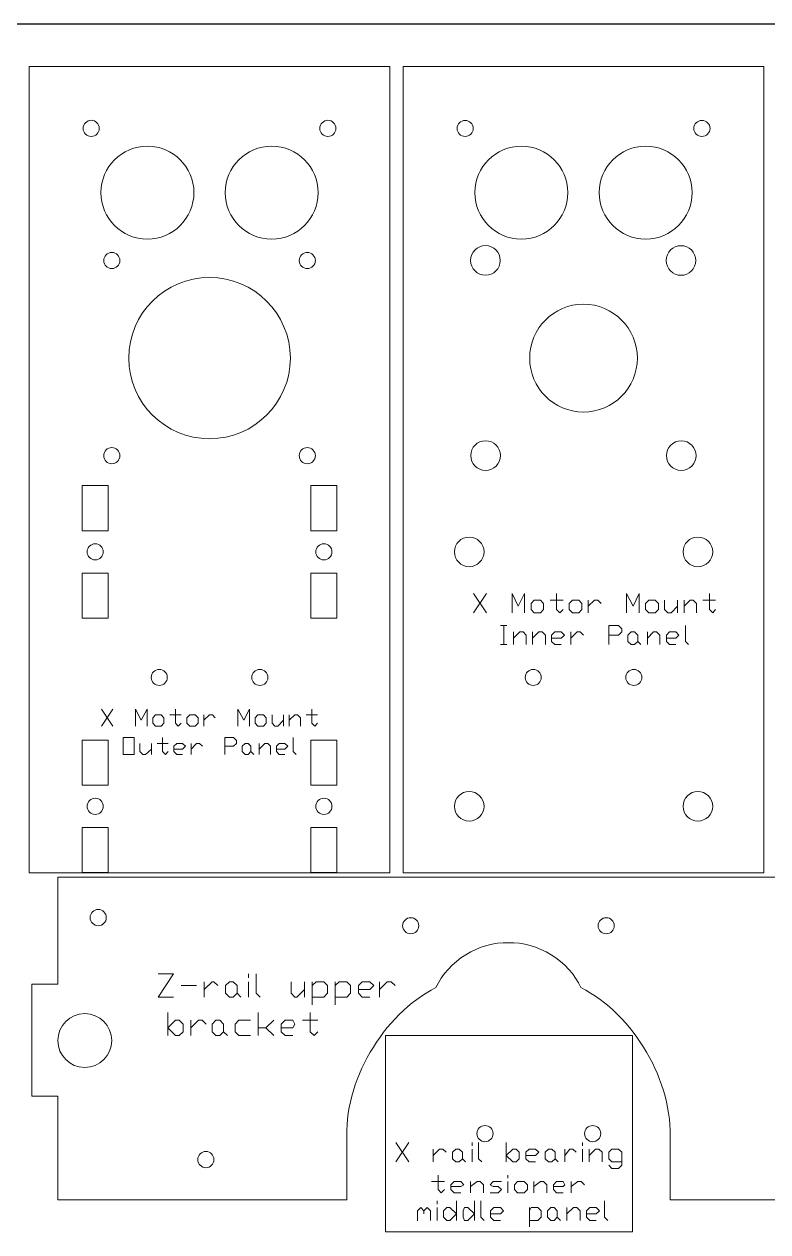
# Model space of a CAD drawing. Header units: inches. Extents: x -5.1 to 31.7, y -4.1 to 16.1.
# Drawn here: x 8.25 to 15.15, y 4.92 to 16.13 of the extents above; entities that cross this region are included whole.
import ezdxf

# ---------------------------------------------------------------- set-up
doc = ezdxf.new("R2010")
doc.units = ezdxf.units.IN
doc.header["$MEASUREMENT"] = 0
doc.layers.get('0').update_dxf_attribs({"linetype": 'CONTINUOUS', "true_color": 0xffffff})
doc.layers.add('CUT_SHEET_1', color=179, linetype='CONTINUOUS', true_color=0x131326)

# ---------------------------------------------------------------- blocks, each defined once
blk = doc.blocks.new('BORDER')
blk.add_line((24, 0), (0, 0))

msp = doc.modelspace()

# ---------------------------------------------------------------- linework, layer by layer
at = {"layer": 'CUT_SHEET_1', "color": 3, "lineweight": 15, "true_color": 0x00ff00}
for p, q in [((8.293, 8.255), (8.293, 15.734)), ((8.293, 15.734), (11.639, 15.734)), ((11.639, 15.734), (11.639, 8.255)), ((11.763, 8.255), (11.763, 15.734)), ((11.763, 15.734), (15.109, 15.734)), ((15.109, 15.734), (15.109, 8.255)), ((11.639, 8.255), (8.293, 8.255)), ((16.922, 8.214), (8.558, 8.214)), ((8.558, 8.214), (8.558, 7.221)), ((15.109, 8.255), (11.763, 8.255)), ((8.558, 7.221), (8.317, 7.221)), ((8.317, 7.221), (8.317, 6.181)), ((11.6, 4.924), (11.6, 6.746)), ((11.6, 6.746), (13.89, 6.746)), ((13.89, 6.746), (13.89, 4.924)), ((8.317, 6.181), (8.558, 6.181)), ((8.558, 6.181), (8.558, 5.22)), ((11.241, 5.22), (11.241, 5.762)), ((14.239, 5.762), (14.239, 5.22)), ((8.558, 5.22), (11.241, 5.22)), ((14.239, 5.22), (16.921, 5.22)), ((13.89, 4.924), (11.6, 4.924))]:
    msp.add_line(p, q, dxfattribs=at)
at = {"layer": 'CUT_SHEET_1', "color": 1, "lineweight": 15, "true_color": 0xff0000}
for p, q in [((12.263, 15.16), (12.263, 15.16)), ((12.338, 15.234), (12.338, 15.234)), ((14.46, 15.16), (14.46, 15.16)), ((14.535, 15.234), (14.535, 15.234)), ((9.39, 14.995), (9.39, 14.995)), ((10.543, 14.995), (10.543, 14.995)), ((12.86, 14.995), (12.86, 14.995)), ((14.013, 14.995), (14.013, 14.995)), ((9.821, 14.564), (9.821, 14.564)), ((10.974, 14.564), (10.974, 14.564)), ((13.291, 14.564), (13.291, 14.564)), ((14.444, 14.564), (14.444, 14.564)), ((9.134, 13.934), (9.134, 13.934)), ((12.664, 13.935), (12.664, 13.935)), ((14.478, 13.935), (14.478, 13.935)), ((9.134, 12.124), (9.134, 12.124)), ((12.665, 12.125), (12.665, 12.125)), ((14.481, 12.124), (14.481, 12.124)), ((8.785, 11.847), (9.025, 11.847)), ((8.785, 11.428), (8.785, 11.847)), ((9.025, 11.847), (9.025, 11.428)), ((10.907, 11.847), (11.147, 11.847)), ((10.907, 11.428), (10.907, 11.847)), ((11.147, 11.847), (11.147, 11.428)), ((9.025, 11.428), (8.785, 11.428)), ((11.147, 11.428), (10.907, 11.428)), ((8.905, 11.306), (8.905, 11.306)), ((12.513, 11.232), (12.513, 11.232)), ((14.635, 11.232), (14.635, 11.232)), ((8.785, 11.035), (9.025, 11.035)), ((8.785, 10.617), (8.785, 11.035)), ((9.025, 11.035), (9.025, 10.617)), ((10.907, 11.035), (11.147, 11.035)), ((10.907, 10.617), (10.907, 11.035)), ((11.147, 11.035), (11.147, 10.617)), ((9.025, 10.617), (8.785, 10.617)), ((11.147, 10.617), (10.907, 10.617)), ((10.433, 10.141), (10.433, 10.141)), ((8.785, 9.486), (9.025, 9.486)), ((8.785, 9.068), (8.785, 9.486)), ((9.025, 9.486), (9.025, 9.068)), ((10.907, 9.486), (11.147, 9.486)), ((10.907, 9.068), (10.907, 9.486)), ((11.147, 9.486), (11.147, 9.068)), ((9.025, 9.068), (8.785, 9.068)), ((11.147, 9.068), (10.907, 9.068)), ((8.905, 8.946), (8.905, 8.946)), ((12.513, 8.871), (12.513, 8.871)), ((14.635, 8.871), (14.635, 8.871)), ((8.785, 8.675), (9.025, 8.675)), ((8.785, 8.256), (8.785, 8.675)), ((9.025, 8.675), (9.025, 8.256)), ((10.907, 8.675), (11.147, 8.675)), ((10.907, 8.256), (10.907, 8.675)), ((11.147, 8.675), (11.147, 8.256)), ((9.025, 8.256), (8.785, 8.256)), ((11.147, 8.256), (10.907, 8.256)), ((8.933, 7.764), (8.933, 7.764)), ((9.008, 7.839), (9.008, 7.839)), ((11.833, 7.838), (11.833, 7.838)), ((13.572, 7.763), (13.572, 7.763)), ((13.647, 7.838), (13.647, 7.838))]:
    msp.add_line(p, q, dxfattribs=at)
at = {"layer": 'CUT_SHEET_1', "color": 7, "lineweight": 15, "true_color": 0xffffff}
for p, q in [((12.416, 10.844), (12.536, 10.667)), ((12.416, 10.667), (12.536, 10.844)), ((12.773, 10.667), (12.773, 10.844)), ((12.773, 10.844), (12.829, 10.727)), ((12.829, 10.727), (12.889, 10.844)), ((12.889, 10.844), (12.889, 10.667)), ((12.949, 10.754), (12.979, 10.784)), ((12.979, 10.784), (13.036, 10.784)), ((13.036, 10.784), (13.066, 10.754)), ((13.126, 10.784), (13.246, 10.784)), ((13.186, 10.844), (13.186, 10.697)), ((13.303, 10.754), (13.333, 10.784)), ((13.333, 10.784), (13.392, 10.784)), ((13.392, 10.784), (13.422, 10.754)), ((13.479, 10.727), (13.539, 10.784)), ((13.479, 10.667), (13.479, 10.784)), ((13.539, 10.784), (13.569, 10.784)), ((13.569, 10.784), (13.599, 10.754)), ((13.836, 10.667), (13.836, 10.844)), ((13.836, 10.844), (13.896, 10.727)), ((13.896, 10.727), (13.952, 10.844)), ((13.952, 10.844), (13.952, 10.667)), ((14.012, 10.754), (14.042, 10.784)), ((14.042, 10.784), (14.102, 10.784)), ((14.102, 10.784), (14.132, 10.754)), ((14.189, 10.784), (14.189, 10.697)), ((14.309, 10.784), (14.309, 10.667)), ((14.369, 10.727), (14.425, 10.784)), ((14.369, 10.667), (14.369, 10.784)), ((14.425, 10.784), (14.455, 10.784)), ((14.455, 10.784), (14.485, 10.754)), ((14.545, 10.784), (14.662, 10.784)), ((14.605, 10.844), (14.605, 10.697)), ((12.949, 10.697), (12.949, 10.754)), ((12.979, 10.667), (12.949, 10.697)), ((13.036, 10.667), (12.979, 10.667)), ((13.066, 10.697), (13.036, 10.667)), ((13.066, 10.754), (13.066, 10.697)), ((13.186, 10.697), (13.216, 10.667)), ((13.216, 10.667), (13.246, 10.697)), ((13.303, 10.697), (13.303, 10.754)), ((13.333, 10.667), (13.303, 10.697)), ((13.392, 10.667), (13.333, 10.667)), ((13.422, 10.697), (13.392, 10.667)), ((13.422, 10.754), (13.422, 10.697)), ((14.012, 10.697), (14.012, 10.754)), ((14.042, 10.667), (14.012, 10.697)), ((14.102, 10.667), (14.042, 10.667)), ((14.132, 10.697), (14.102, 10.667)), ((14.132, 10.754), (14.132, 10.697)), ((14.189, 10.697), (14.219, 10.667)), ((14.219, 10.667), (14.249, 10.667)), ((14.249, 10.667), (14.309, 10.727)), ((14.485, 10.754), (14.485, 10.667)), ((14.605, 10.697), (14.635, 10.667)), ((14.635, 10.667), (14.662, 10.697)), ((12.666, 10.547), (12.726, 10.547)), ((12.696, 10.547), (12.696, 10.371)), ((13.672, 10.371), (13.672, 10.547)), ((13.672, 10.547), (13.762, 10.547)), ((13.762, 10.547), (13.792, 10.517)), ((14.382, 10.547), (14.382, 10.401)), ((12.786, 10.43), (12.846, 10.49)), ((12.786, 10.371), (12.786, 10.49)), ((12.846, 10.49), (12.876, 10.49)), ((12.876, 10.49), (12.903, 10.46)), ((12.903, 10.46), (12.903, 10.371)), ((12.963, 10.43), (13.023, 10.49)), ((12.963, 10.371), (12.963, 10.49)), ((13.023, 10.49), (13.053, 10.49)), ((13.053, 10.49), (13.083, 10.46)), ((13.083, 10.46), (13.083, 10.371)), ((13.169, 10.49), (13.139, 10.46)), ((13.139, 10.46), (13.139, 10.401)), ((13.139, 10.43), (13.229, 10.43)), ((13.229, 10.49), (13.169, 10.49)), ((13.259, 10.46), (13.229, 10.49)), ((13.229, 10.43), (13.259, 10.46)), ((13.319, 10.43), (13.376, 10.49)), ((13.319, 10.371), (13.319, 10.49)), ((13.376, 10.49), (13.406, 10.49)), ((13.406, 10.49), (13.436, 10.46)), ((13.762, 10.46), (13.672, 10.46)), ((13.792, 10.49), (13.762, 10.46)), ((13.792, 10.517), (13.792, 10.49)), ((13.849, 10.46), (13.879, 10.49)), ((13.849, 10.401), (13.849, 10.46)), ((13.879, 10.49), (13.909, 10.49)), ((13.909, 10.49), (13.939, 10.46)), ((13.939, 10.46), (13.939, 10.401)), ((14.029, 10.43), (14.085, 10.49)), ((14.029, 10.371), (14.029, 10.49)), ((14.085, 10.49), (14.115, 10.49)), ((14.115, 10.49), (14.145, 10.46)), ((14.145, 10.46), (14.145, 10.371)), ((14.235, 10.49), (14.205, 10.46)), ((14.205, 10.46), (14.205, 10.401)), ((14.205, 10.43), (14.292, 10.43)), ((14.292, 10.49), (14.235, 10.49)), ((14.322, 10.46), (14.292, 10.49)), ((14.292, 10.43), (14.322, 10.46)), ((12.666, 10.371), (12.726, 10.371)), ((13.139, 10.401), (13.169, 10.371)), ((13.169, 10.371), (13.229, 10.371)), ((13.879, 10.371), (13.849, 10.401)), ((13.909, 10.371), (13.879, 10.371)), ((13.939, 10.401), (13.909, 10.371)), ((13.939, 10.401), (13.969, 10.371)), ((14.205, 10.401), (14.235, 10.371)), ((14.235, 10.371), (14.292, 10.371)), ((14.382, 10.401), (14.412, 10.371)), ((8.963, 9.772), (9.07, 9.615)), ((8.963, 9.615), (9.07, 9.772)), ((9.28, 9.615), (9.28, 9.772)), ((9.28, 9.772), (9.333, 9.669)), ((9.333, 9.669), (9.386, 9.772)), ((9.386, 9.772), (9.386, 9.615)), ((9.65, 9.772), (9.65, 9.642)), ((10.229, 9.615), (10.229, 9.772)), ((10.229, 9.772), (10.283, 9.669)), ((10.283, 9.669), (10.336, 9.772)), ((10.336, 9.772), (10.336, 9.615)), ((10.916, 9.772), (10.916, 9.642)), ((9.44, 9.692), (9.466, 9.719)), ((9.44, 9.642), (9.44, 9.692)), ((9.466, 9.615), (9.44, 9.642)), ((9.466, 9.719), (9.516, 9.719)), ((9.516, 9.719), (9.543, 9.692)), ((9.543, 9.642), (9.516, 9.615)), ((9.543, 9.692), (9.543, 9.642)), ((9.596, 9.719), (9.703, 9.719)), ((9.65, 9.642), (9.676, 9.615)), ((9.676, 9.615), (9.703, 9.642)), ((9.756, 9.692), (9.783, 9.719)), ((9.756, 9.642), (9.756, 9.692)), ((9.783, 9.615), (9.756, 9.642)), ((9.783, 9.719), (9.833, 9.719)), ((9.833, 9.719), (9.86, 9.692)), ((9.86, 9.642), (9.833, 9.615)), ((9.86, 9.692), (9.86, 9.642)), ((9.913, 9.669), (9.966, 9.719)), ((9.913, 9.615), (9.913, 9.719)), ((9.966, 9.719), (9.993, 9.719)), ((9.993, 9.719), (10.019, 9.692)), ((10.389, 9.692), (10.413, 9.719)), ((10.389, 9.642), (10.389, 9.692)), ((10.413, 9.615), (10.389, 9.642)), ((10.413, 9.719), (10.466, 9.719)), ((10.466, 9.719), (10.492, 9.692)), ((10.492, 9.642), (10.466, 9.615)), ((10.492, 9.692), (10.492, 9.642)), ((10.546, 9.719), (10.546, 9.642)), ((10.546, 9.642), (10.572, 9.615)), ((10.599, 9.615), (10.652, 9.669)), ((10.652, 9.719), (10.652, 9.615)), ((10.706, 9.669), (10.756, 9.719)), ((10.706, 9.615), (10.706, 9.719)), ((10.756, 9.719), (10.782, 9.719)), ((10.782, 9.719), (10.809, 9.692)), ((10.809, 9.692), (10.809, 9.615)), ((10.862, 9.719), (10.969, 9.719)), ((10.916, 9.642), (10.942, 9.615)), ((10.942, 9.615), (10.969, 9.642)), ((9.516, 9.615), (9.466, 9.615)), ((9.833, 9.615), (9.783, 9.615)), ((10.466, 9.615), (10.413, 9.615)), ((10.572, 9.615), (10.599, 9.615)), ((9.163, 9.509), (9.267, 9.509)), ((9.163, 9.352), (9.163, 9.509)), ((9.267, 9.509), (9.267, 9.352)), ((9.32, 9.455), (9.32, 9.379)), ((9.426, 9.455), (9.426, 9.352)), ((9.48, 9.455), (9.583, 9.455)), ((9.53, 9.509), (9.53, 9.379)), ((9.663, 9.455), (9.636, 9.429)), ((9.636, 9.429), (9.636, 9.379)), ((9.716, 9.455), (9.663, 9.455)), ((9.743, 9.429), (9.716, 9.455)), ((9.716, 9.402), (9.743, 9.429)), ((9.796, 9.402), (9.846, 9.455)), ((9.796, 9.352), (9.796, 9.455)), ((9.846, 9.455), (9.873, 9.455)), ((9.873, 9.455), (9.9, 9.429)), ((10.109, 9.352), (10.109, 9.509)), ((10.109, 9.509), (10.189, 9.509)), ((10.189, 9.429), (10.109, 9.429)), ((10.189, 9.509), (10.216, 9.482)), ((10.216, 9.455), (10.189, 9.429)), ((10.216, 9.482), (10.216, 9.455)), ((10.269, 9.429), (10.296, 9.455)), ((10.269, 9.379), (10.269, 9.429)), ((10.296, 9.455), (10.323, 9.455)), ((10.323, 9.455), (10.349, 9.429)), ((10.349, 9.429), (10.349, 9.379)), ((10.426, 9.402), (10.479, 9.455)), ((10.426, 9.352), (10.426, 9.455)), ((10.479, 9.455), (10.506, 9.455)), ((10.506, 9.455), (10.532, 9.429)), ((10.532, 9.429), (10.532, 9.352)), ((10.612, 9.455), (10.586, 9.429)), ((10.586, 9.429), (10.586, 9.379)), ((10.666, 9.455), (10.612, 9.455)), ((10.692, 9.429), (10.666, 9.455)), ((10.666, 9.402), (10.692, 9.429)), ((10.742, 9.509), (10.742, 9.379)), ((9.267, 9.352), (9.163, 9.352)), ((9.32, 9.379), (9.346, 9.352)), ((9.346, 9.352), (9.373, 9.352)), ((9.373, 9.352), (9.426, 9.402)), ((9.53, 9.379), (9.556, 9.352)), ((9.556, 9.352), (9.583, 9.379)), ((9.636, 9.402), (9.716, 9.402)), ((9.636, 9.379), (9.663, 9.352)), ((9.663, 9.352), (9.716, 9.352)), ((10.296, 9.352), (10.269, 9.379)), ((10.323, 9.352), (10.296, 9.352)), ((10.349, 9.379), (10.323, 9.352)), ((10.349, 9.379), (10.376, 9.352)), ((10.586, 9.402), (10.666, 9.402)), ((10.586, 9.379), (10.612, 9.352)), ((10.612, 9.352), (10.666, 9.352)), ((10.742, 9.379), (10.769, 9.352)), ((9.488, 7.316), (9.631, 7.316)), ((9.631, 7.316), (9.488, 7.101)), ((10.328, 7.28), (10.328, 7.316)), ((10.4, 7.316), (10.4, 7.137)), ((9.703, 7.208), (9.846, 7.208)), ((9.917, 7.173), (9.989, 7.244)), ((9.917, 7.101), (9.917, 7.244)), ((9.989, 7.244), (10.007, 7.244)), ((10.007, 7.244), (10.042, 7.208)), ((10.114, 7.208), (10.15, 7.244)), ((10.114, 7.137), (10.114, 7.208)), ((10.15, 7.244), (10.185, 7.244)), ((10.185, 7.244), (10.221, 7.208)), ((10.221, 7.208), (10.221, 7.137)), ((10.328, 7.101), (10.328, 7.244)), ((10.722, 7.244), (10.722, 7.137)), ((10.775, 7.101), (10.847, 7.173)), ((10.847, 7.244), (10.847, 7.101)), ((10.918, 7.208), (10.954, 7.244)), ((10.918, 7.03), (10.918, 7.244)), ((10.954, 7.244), (11.025, 7.244)), ((11.025, 7.244), (11.061, 7.208)), ((11.061, 7.208), (11.061, 7.137)), ((11.133, 7.208), (11.168, 7.244)), ((11.133, 7.03), (11.133, 7.244)), ((11.168, 7.244), (11.24, 7.244)), ((11.24, 7.244), (11.275, 7.208)), ((11.275, 7.208), (11.275, 7.137)), ((11.383, 7.244), (11.347, 7.208)), ((11.347, 7.208), (11.347, 7.137)), ((11.347, 7.173), (11.454, 7.173)), ((11.454, 7.244), (11.383, 7.244)), ((11.49, 7.208), (11.454, 7.244)), ((11.454, 7.173), (11.49, 7.208)), ((11.544, 7.173), (11.615, 7.244)), ((11.544, 7.101), (11.544, 7.244)), ((11.615, 7.244), (11.651, 7.244)), ((11.651, 7.244), (11.687, 7.208)), ((9.488, 7.101), (9.631, 7.101)), ((10.15, 7.101), (10.114, 7.137)), ((10.185, 7.101), (10.15, 7.101)), ((10.221, 7.137), (10.185, 7.101)), ((10.221, 7.137), (10.257, 7.101)), ((10.4, 7.137), (10.436, 7.101)), ((10.722, 7.137), (10.757, 7.101)), ((10.757, 7.101), (10.775, 7.101)), ((11.025, 7.101), (10.918, 7.101)), ((11.061, 7.137), (11.025, 7.101)), ((11.24, 7.101), (11.133, 7.101)), ((11.275, 7.137), (11.24, 7.101)), ((11.347, 7.137), (11.383, 7.101)), ((11.383, 7.101), (11.454, 7.101)), ((9.578, 6.744), (9.578, 6.958)), ((10.418, 6.744), (10.418, 6.958)), ((10.9, 6.958), (10.9, 6.78)), ((9.578, 6.815), (9.649, 6.887)), ((9.649, 6.887), (9.685, 6.887)), ((9.685, 6.887), (9.721, 6.851)), ((9.721, 6.851), (9.721, 6.78)), ((9.792, 6.815), (9.864, 6.887)), ((9.792, 6.744), (9.792, 6.887)), ((9.864, 6.887), (9.899, 6.887)), ((9.899, 6.887), (9.935, 6.851)), ((9.989, 6.851), (10.025, 6.887)), ((9.989, 6.78), (9.989, 6.851)), ((10.025, 6.887), (10.06, 6.887)), ((10.06, 6.887), (10.096, 6.851)), ((10.096, 6.851), (10.096, 6.78)), ((10.239, 6.887), (10.203, 6.851)), ((10.203, 6.851), (10.203, 6.78)), ((10.346, 6.887), (10.239, 6.887)), ((10.489, 6.815), (10.561, 6.887)), ((10.668, 6.887), (10.632, 6.851)), ((10.632, 6.851), (10.632, 6.78)), ((10.739, 6.887), (10.668, 6.887)), ((10.757, 6.851), (10.739, 6.887)), ((10.739, 6.815), (10.757, 6.851)), ((10.829, 6.887), (10.972, 6.887)), ((9.649, 6.744), (9.578, 6.815)), ((9.685, 6.744), (9.649, 6.744)), ((9.721, 6.78), (9.685, 6.744)), ((10.025, 6.744), (9.989, 6.78)), ((10.06, 6.744), (10.025, 6.744)), ((10.096, 6.78), (10.06, 6.744)), ((10.096, 6.78), (10.132, 6.744)), ((10.203, 6.78), (10.239, 6.744)), ((10.239, 6.744), (10.346, 6.744)), ((10.418, 6.815), (10.489, 6.815)), ((10.489, 6.815), (10.561, 6.744)), ((10.632, 6.815), (10.739, 6.815)), ((10.632, 6.78), (10.668, 6.744)), ((10.668, 6.744), (10.739, 6.744)), ((10.9, 6.78), (10.936, 6.744)), ((10.936, 6.744), (10.972, 6.78)), ((11.694, 5.753), (11.814, 5.572)), ((11.694, 5.572), (11.814, 5.753)), ((12.403, 5.722), (12.403, 5.753)), ((12.463, 5.753), (12.463, 5.602)), ((12.719, 5.572), (12.719, 5.753)), ((13.428, 5.722), (13.428, 5.753)), ((12.041, 5.632), (12.101, 5.692)), ((12.041, 5.572), (12.041, 5.692)), ((12.101, 5.692), (12.131, 5.692)), ((12.131, 5.692), (12.161, 5.662)), ((12.222, 5.662), (12.252, 5.692)), ((12.222, 5.602), (12.222, 5.662)), ((12.252, 5.572), (12.222, 5.602)), ((12.252, 5.692), (12.282, 5.692)), ((12.282, 5.692), (12.312, 5.662)), ((12.312, 5.602), (12.282, 5.572)), ((12.312, 5.662), (12.312, 5.602)), ((12.312, 5.602), (12.342, 5.572)), ((12.403, 5.572), (12.403, 5.692)), ((12.463, 5.602), (12.493, 5.572)), ((12.719, 5.632), (12.78, 5.692)), ((12.78, 5.572), (12.719, 5.632)), ((12.78, 5.692), (12.81, 5.692)), ((12.81, 5.692), (12.84, 5.662)), ((12.84, 5.602), (12.81, 5.572)), ((12.84, 5.662), (12.84, 5.602)), ((12.931, 5.692), (12.9, 5.662)), ((12.9, 5.662), (12.9, 5.602)), ((12.9, 5.632), (12.991, 5.632)), ((12.9, 5.602), (12.931, 5.572)), ((12.991, 5.692), (12.931, 5.692)), ((13.021, 5.662), (12.991, 5.692)), ((12.991, 5.632), (13.021, 5.662)), ((13.081, 5.662), (13.112, 5.692)), ((13.081, 5.602), (13.081, 5.662)), ((13.112, 5.572), (13.081, 5.602)), ((13.112, 5.692), (13.142, 5.692)), ((13.142, 5.692), (13.172, 5.662)), ((13.172, 5.602), (13.142, 5.572)), ((13.172, 5.662), (13.172, 5.602)), ((13.172, 5.602), (13.202, 5.572)), ((13.263, 5.632), (13.308, 5.692)), ((13.263, 5.572), (13.263, 5.692)), ((13.308, 5.692), (13.338, 5.692)), ((13.338, 5.692), (13.368, 5.662)), ((13.428, 5.572), (13.428, 5.692)), ((13.489, 5.632), (13.549, 5.692)), ((13.489, 5.572), (13.489, 5.692)), ((13.549, 5.692), (13.579, 5.692)), ((13.579, 5.692), (13.609, 5.662)), ((13.609, 5.662), (13.609, 5.572)), ((13.7, 5.692), (13.67, 5.662)), ((13.67, 5.662), (13.67, 5.602)), ((13.67, 5.602), (13.7, 5.572)), ((13.76, 5.692), (13.7, 5.692)), ((13.791, 5.662), (13.76, 5.692)), ((13.791, 5.541), (13.791, 5.662)), ((12.282, 5.572), (12.252, 5.572)), ((12.81, 5.572), (12.78, 5.572)), ((12.931, 5.572), (12.991, 5.572)), ((13.142, 5.572), (13.112, 5.572)), ((13.67, 5.541), (13.7, 5.511)), ((13.7, 5.572), (13.791, 5.572)), ((13.7, 5.511), (13.76, 5.511)), ((13.76, 5.511), (13.791, 5.541)), ((12.025, 5.391), (12.146, 5.391)), ((12.086, 5.451), (12.086, 5.315)), ((12.237, 5.391), (12.206, 5.36)), ((12.297, 5.391), (12.237, 5.391)), ((12.327, 5.36), (12.297, 5.391)), ((12.388, 5.345), (12.448, 5.391)), ((12.388, 5.285), (12.388, 5.391)), ((12.448, 5.391), (12.478, 5.391)), ((12.478, 5.391), (12.508, 5.36)), ((12.569, 5.36), (12.599, 5.391)), ((12.599, 5.391), (12.674, 5.391)), ((12.734, 5.421), (12.734, 5.451)), ((12.734, 5.285), (12.734, 5.391)), ((12.795, 5.36), (12.825, 5.391)), ((12.825, 5.391), (12.885, 5.391)), ((12.885, 5.391), (12.916, 5.36)), ((12.976, 5.345), (13.036, 5.391)), ((12.976, 5.285), (12.976, 5.391)), ((13.036, 5.391), (13.066, 5.391)), ((13.066, 5.391), (13.097, 5.36)), ((13.187, 5.391), (13.157, 5.36)), ((13.247, 5.391), (13.187, 5.391)), ((13.263, 5.36), (13.247, 5.391)), ((13.323, 5.345), (13.383, 5.391)), ((13.323, 5.285), (13.323, 5.391)), ((13.383, 5.391), (13.413, 5.391)), ((13.413, 5.391), (13.444, 5.36)), ((12.086, 5.315), (12.116, 5.285)), ((12.116, 5.285), (12.146, 5.315)), ((12.206, 5.36), (12.206, 5.315)), ((12.206, 5.345), (12.297, 5.345)), ((12.206, 5.315), (12.237, 5.285)), ((12.237, 5.285), (12.297, 5.285)), ((12.297, 5.345), (12.327, 5.36)), ((12.508, 5.36), (12.508, 5.285)), ((12.599, 5.345), (12.569, 5.36)), ((12.569, 5.285), (12.644, 5.285)), ((12.644, 5.345), (12.599, 5.345)), ((12.674, 5.315), (12.644, 5.345)), ((12.644, 5.285), (12.674, 5.315)), ((12.795, 5.315), (12.795, 5.36)), ((12.825, 5.285), (12.795, 5.315)), ((12.885, 5.285), (12.825, 5.285)), ((12.916, 5.315), (12.885, 5.285)), ((12.916, 5.36), (12.916, 5.315)), ((13.097, 5.36), (13.097, 5.285)), ((13.157, 5.36), (13.157, 5.315)), ((13.157, 5.345), (13.247, 5.345)), ((13.157, 5.315), (13.187, 5.285)), ((13.187, 5.285), (13.247, 5.285)), ((13.247, 5.345), (13.263, 5.36)), ((12.077, 5.18), (12.077, 5.211)), ((12.258, 5.211), (12.258, 5.03)), ((12.424, 5.211), (12.424, 5.03)), ((12.484, 5.211), (12.484, 5.06)), ((13.63, 5.211), (13.63, 5.06)), ((11.896, 5.12), (11.926, 5.15)), ((11.896, 5.025), (11.896, 5.12)), ((11.926, 5.15), (11.956, 5.12)), ((11.956, 5.12), (11.986, 5.15)), ((11.956, 5.12), (11.956, 5.09)), ((11.986, 5.15), (12.016, 5.12)), ((12.016, 5.12), (12.016, 5.03)), ((12.077, 5.03), (12.077, 5.15)), ((12.137, 5.12), (12.167, 5.15)), ((12.137, 5.06), (12.137, 5.12)), ((12.167, 5.03), (12.137, 5.06)), ((12.167, 5.15), (12.197, 5.15)), ((12.197, 5.15), (12.258, 5.09)), ((12.258, 5.09), (12.197, 5.03)), ((12.318, 5.12), (12.333, 5.15)), ((12.318, 5.06), (12.318, 5.12)), ((12.333, 5.03), (12.318, 5.06)), ((12.333, 5.15), (12.363, 5.15)), ((12.363, 5.15), (12.424, 5.09)), ((12.424, 5.09), (12.363, 5.03)), ((12.484, 5.06), (12.514, 5.03)), ((12.605, 5.15), (12.574, 5.12)), ((12.574, 5.12), (12.574, 5.06)), ((12.574, 5.09), (12.665, 5.09)), ((12.574, 5.06), (12.605, 5.03)), ((12.665, 5.15), (12.605, 5.15)), ((12.695, 5.12), (12.665, 5.15)), ((12.665, 5.09), (12.695, 5.12)), ((12.936, 5.12), (12.952, 5.15)), ((12.936, 4.969), (12.936, 5.15)), ((12.952, 5.15), (13.012, 5.15)), ((13.012, 5.15), (13.042, 5.12)), ((13.042, 5.06), (13.012, 5.03)), ((13.042, 5.12), (13.042, 5.06)), ((13.102, 5.12), (13.133, 5.15)), ((13.102, 5.06), (13.102, 5.12)), ((13.133, 5.03), (13.102, 5.06)), ((13.133, 5.15), (13.163, 5.15)), ((13.163, 5.15), (13.193, 5.12)), ((13.193, 5.06), (13.163, 5.03)), ((13.193, 5.12), (13.193, 5.06)), ((13.193, 5.06), (13.223, 5.03)), ((13.283, 5.09), (13.344, 5.15)), ((13.283, 5.03), (13.283, 5.15)), ((13.344, 5.15), (13.374, 5.15)), ((13.374, 5.15), (13.404, 5.12)), ((13.404, 5.12), (13.404, 5.03)), ((13.495, 5.15), (13.464, 5.12)), ((13.464, 5.12), (13.464, 5.06)), ((13.464, 5.09), (13.555, 5.09)), ((13.464, 5.06), (13.495, 5.03)), ((13.555, 5.15), (13.495, 5.15)), ((13.585, 5.12), (13.555, 5.15)), ((13.555, 5.09), (13.585, 5.12)), ((13.63, 5.06), (13.661, 5.03)), ((12.197, 5.03), (12.167, 5.03)), ((12.363, 5.03), (12.333, 5.03)), ((12.605, 5.03), (12.665, 5.03)), ((13.012, 5.03), (12.936, 5.03)), ((13.163, 5.03), (13.133, 5.03)), ((13.495, 5.03), (13.555, 5.03))]:
    msp.add_line(p, q, dxfattribs=at)
at = {"layer": 'CUT_SHEET_1', "color": 1, "lineweight": 15, "true_color": 0xff0000}
for points, degree in [([(8.868, 15.235), (8.826, 15.235), (8.793, 15.201), (8.793, 15.16)], 3), ([(8.793, 15.16), (8.793, 15.118), (8.827, 15.085), (8.868, 15.085)], 3), ([(8.943, 15.16), (8.943, 15.201), (8.909, 15.235), (8.868, 15.235)], 3), ([(8.868, 15.085), (8.909, 15.085), (8.943, 15.118), (8.943, 15.16)], 3), ([(11.064, 15.235), (11.023, 15.235), (10.989, 15.201), (10.989, 15.16)], 3), ([(10.989, 15.16), (10.989, 15.118), (11.023, 15.085), (11.064, 15.085)], 3), ([(11.139, 15.16), (11.139, 15.201), (11.106, 15.235), (11.064, 15.235)], 3), ([(11.064, 15.085), (11.106, 15.085), (11.139, 15.118), (11.139, 15.16)], 3), ([(12.338, 15.234), (12.297, 15.234), (12.263, 15.201), (12.263, 15.16)], 3), ([(12.263, 15.16), (12.263, 15.118), (12.297, 15.085), (12.338, 15.085)], 3), ([(12.413, 15.16), (12.413, 15.201), (12.379, 15.234), (12.338, 15.234)], 3), ([(12.338, 15.085), (12.379, 15.085), (12.413, 15.118), (12.413, 15.16)], 3), ([(14.535, 15.234), (14.493, 15.234), (14.46, 15.201), (14.46, 15.16)], 3), ([(14.46, 15.16), (14.46, 15.118), (14.493, 15.085), (14.535, 15.085)], 3), ([(14.61, 15.16), (14.61, 15.201), (14.576, 15.234), (14.535, 15.234)], 3), ([(14.535, 15.085), (14.576, 15.085), (14.61, 15.118), (14.61, 15.16)], 3), ([(9.39, 14.995), (9.151, 14.995), (8.958, 14.802), (8.958, 14.564)], 3), ([(9.821, 14.564), (9.821, 14.802), (9.628, 14.995), (9.39, 14.995)], 3), ([(10.543, 14.995), (10.305, 14.995), (10.111, 14.802), (10.111, 14.564)], 3), ([(10.974, 14.564), (10.974, 14.802), (10.781, 14.995), (10.543, 14.995)], 3), ([(12.86, 14.995), (12.622, 14.995), (12.428, 14.802), (12.428, 14.564)], 3), ([(13.291, 14.564), (13.291, 14.802), (13.098, 14.995), (12.86, 14.995)], 3), ([(14.013, 14.995), (13.775, 14.995), (13.582, 14.802), (13.582, 14.564)], 3), ([(14.444, 14.564), (14.444, 14.802), (14.251, 14.995), (14.013, 14.995)], 3), ([(8.958, 14.564), (8.958, 14.326), (9.151, 14.133), (9.389, 14.133)], 3), ([(8.958, 14.564), (8.958, 14.564), (8.958, 14.564), (8.958, 14.564)], 3), ([(9.39, 14.133), (9.628, 14.133), (9.821, 14.326), (9.821, 14.564)], 3), ([(10.111, 14.564), (10.111, 14.326), (10.305, 14.133), (10.543, 14.133)], 3), ([(10.111, 14.564), (10.111, 14.564), (10.111, 14.564), (10.111, 14.564)], 3), ([(10.543, 14.133), (10.781, 14.133), (10.974, 14.326), (10.974, 14.564)], 3), ([(12.428, 14.564), (12.428, 14.326), (12.621, 14.132), (12.86, 14.132)], 3), ([(12.428, 14.564), (12.428, 14.564), (12.428, 14.564), (12.428, 14.564)], 3), ([(12.86, 14.132), (13.098, 14.132), (13.291, 14.326), (13.291, 14.564)], 3), ([(13.582, 14.564), (13.582, 14.326), (13.775, 14.132), (14.013, 14.132)], 3), ([(13.582, 14.564), (13.582, 14.564), (13.582, 14.564), (13.582, 14.564)], 3), ([(14.013, 14.132), (14.251, 14.132), (14.444, 14.326), (14.444, 14.564)], 3), ([(9.389, 14.133), (9.39, 14.133), (9.39, 14.133)], 2), ([(10.543, 14.133), (10.543, 14.133), (10.543, 14.133)], 2), ([(12.86, 14.132), (12.86, 14.132), (12.86, 14.132), (12.86, 14.132)], 3), ([(14.013, 14.132), (14.013, 14.132), (14.013, 14.132), (14.013, 14.132)], 3), ([(9.059, 14.009), (9.018, 14.009), (8.984, 13.975), (8.984, 13.934)], 3), ([(9.134, 13.934), (9.134, 13.975), (9.101, 14.009), (9.059, 14.009)], 3), ([(9.059, 14.009), (9.059, 14.009), (9.059, 14.009)], 2), ([(10.873, 14.009), (10.832, 14.009), (10.798, 13.975), (10.798, 13.934)], 3), ([(10.948, 13.934), (10.948, 13.975), (10.914, 14.009), (10.873, 14.009)], 3), ([(12.527, 14.073), (12.451, 14.073), (12.389, 14.011), (12.389, 13.935)], 3), ([(12.664, 13.935), (12.664, 14.011), (12.603, 14.073), (12.527, 14.073)], 3), ([(14.341, 14.072), (14.265, 14.072), (14.204, 14.011), (14.204, 13.935)], 3), ([(14.478, 13.935), (14.478, 14.011), (14.417, 14.072), (14.341, 14.072)], 3), ([(8.984, 13.934), (8.984, 13.893), (9.018, 13.859), (9.059, 13.859)], 3), ([(9.059, 13.859), (9.1, 13.859), (9.134, 13.893), (9.134, 13.934)], 3), ([(10.798, 13.934), (10.798, 13.893), (10.832, 13.859), (10.873, 13.859)], 3), ([(10.873, 13.859), (10.914, 13.859), (10.948, 13.893), (10.948, 13.934)], 3), ([(12.389, 13.935), (12.389, 13.859), (12.451, 13.798), (12.527, 13.798)], 3), ([(12.527, 13.798), (12.603, 13.798), (12.664, 13.859), (12.664, 13.935)], 3), ([(14.204, 13.935), (14.204, 13.859), (14.265, 13.797), (14.341, 13.797)], 3), ([(14.341, 13.797), (14.417, 13.797), (14.478, 13.859), (14.478, 13.935)], 3), ([(9.966, 13.777), (9.553, 13.778), (9.217, 13.443), (9.217, 13.029)], 3), ([(10.716, 13.029), (10.715, 13.443), (10.38, 13.777), (9.966, 13.777)], 3), ([(9.966, 13.777), (9.966, 13.777), (9.966, 13.777), (9.966, 13.777)], 3), ([(13.436, 13.529), (13.16, 13.529), (12.937, 13.305), (12.937, 13.029)], 3), ([(13.936, 13.029), (13.936, 13.305), (13.712, 13.529), (13.436, 13.529)], 3), ([(13.436, 13.529), (13.436, 13.529), (13.436, 13.529), (13.436, 13.529)], 3), ([(9.217, 13.029), (9.217, 12.616), (9.553, 12.281), (9.966, 12.281)], 3), ([(9.217, 13.029), (9.217, 13.029), (9.217, 13.029), (9.217, 13.029)], 3), ([(9.966, 12.281), (10.38, 12.281), (10.715, 12.616), (10.716, 13.029)], 3), ([(12.937, 13.029), (12.937, 12.753), (13.16, 12.529), (13.436, 12.529)], 3), ([(12.937, 13.029), (12.937, 13.029), (12.937, 13.029)], 2), ([(13.436, 12.529), (13.712, 12.529), (13.936, 12.753), (13.936, 13.029)], 3), ([(13.936, 13.029), (13.936, 13.029), (13.936, 13.029)], 2), ([(12.528, 12.262), (12.452, 12.262), (12.39, 12.201), (12.39, 12.125)], 3), ([(12.665, 12.125), (12.665, 12.201), (12.604, 12.262), (12.528, 12.262)], 3), ([(14.343, 12.262), (14.267, 12.262), (14.206, 12.2), (14.206, 12.124)], 3), ([(14.481, 12.124), (14.481, 12.2), (14.419, 12.262), (14.343, 12.262)], 3), ([(9.059, 12.199), (9.018, 12.199), (8.984, 12.166), (8.984, 12.124)], 3), ([(8.984, 12.124), (8.984, 12.083), (9.018, 12.049), (9.059, 12.049)], 3), ([(9.134, 12.124), (9.134, 12.166), (9.1, 12.199), (9.059, 12.199)], 3), ([(9.059, 12.049), (9.1, 12.049), (9.134, 12.083), (9.134, 12.124)], 3), ([(10.873, 12.199), (10.832, 12.199), (10.798, 12.166), (10.798, 12.124)], 3), ([(10.798, 12.124), (10.798, 12.083), (10.832, 12.049), (10.873, 12.049)], 3), ([(10.948, 12.124), (10.948, 12.166), (10.914, 12.199), (10.873, 12.199)], 3), ([(10.873, 12.049), (10.914, 12.049), (10.948, 12.083), (10.948, 12.124)], 3), ([(12.39, 12.125), (12.39, 12.049), (12.452, 11.987), (12.528, 11.987)], 3), ([(12.528, 11.987), (12.604, 11.987), (12.665, 12.049), (12.665, 12.125)], 3), ([(14.206, 12.124), (14.206, 12.048), (14.267, 11.987), (14.343, 11.987)], 3), ([(14.343, 11.987), (14.419, 11.987), (14.481, 12.048), (14.481, 12.124)], 3), ([(12.375, 11.369), (12.299, 11.369), (12.238, 11.308), (12.238, 11.232)], 3), ([(12.513, 11.232), (12.513, 11.308), (12.451, 11.369), (12.375, 11.369)], 3), ([(14.498, 11.369), (14.422, 11.369), (14.36, 11.308), (14.36, 11.232)], 3), ([(14.635, 11.232), (14.635, 11.308), (14.573, 11.369), (14.498, 11.369)], 3), ([(8.905, 11.306), (8.864, 11.307), (8.83, 11.273), (8.83, 11.232)], 3), ([(8.83, 11.232), (8.83, 11.19), (8.864, 11.157), (8.905, 11.157)], 3), ([(8.98, 11.232), (8.98, 11.273), (8.946, 11.307), (8.905, 11.306)], 3), ([(8.905, 11.157), (8.946, 11.157), (8.98, 11.19), (8.98, 11.232)], 3), ([(11.027, 11.306), (10.986, 11.307), (10.952, 11.273), (10.952, 11.232)], 3), ([(10.952, 11.232), (10.952, 11.19), (10.986, 11.157), (11.027, 11.157)], 3), ([(11.102, 11.232), (11.102, 11.273), (11.069, 11.307), (11.027, 11.306)], 3), ([(11.027, 11.157), (11.069, 11.157), (11.102, 11.19), (11.102, 11.232)], 3), ([(12.238, 11.232), (12.238, 11.156), (12.299, 11.094), (12.375, 11.094)], 3), ([(12.375, 11.094), (12.451, 11.094), (12.513, 11.156), (12.513, 11.232)], 3), ([(14.36, 11.232), (14.36, 11.156), (14.422, 11.094), (14.498, 11.094)], 3), ([(14.498, 11.094), (14.573, 11.094), (14.635, 11.156), (14.635, 11.232)], 3), ([(9.5, 10.141), (9.458, 10.141), (9.425, 10.108), (9.425, 10.067)], 3), ([(9.574, 10.067), (9.574, 10.108), (9.541, 10.141), (9.5, 10.141)], 3), ([(9.5, 10.141), (9.5, 10.141), (9.5, 10.141)], 2), ([(10.433, 10.141), (10.391, 10.141), (10.358, 10.108), (10.358, 10.067)], 3), ([(10.508, 10.067), (10.508, 10.108), (10.474, 10.141), (10.433, 10.141)], 3), ([(12.97, 10.141), (12.928, 10.141), (12.895, 10.108), (12.895, 10.067)], 3), ([(13.044, 10.067), (13.045, 10.108), (13.011, 10.141), (12.97, 10.141)], 3), ([(12.97, 10.141), (12.97, 10.141), (12.97, 10.141), (12.97, 10.141)], 3), ([(13.903, 10.141), (13.862, 10.141), (13.828, 10.108), (13.828, 10.067)], 3), ([(13.978, 10.067), (13.978, 10.108), (13.944, 10.141), (13.903, 10.141)], 3), ([(13.903, 10.141), (13.903, 10.141), (13.903, 10.141), (13.903, 10.141)], 3), ([(9.425, 10.067), (9.425, 10.067), (9.425, 10.067)], 2), ([(9.425, 10.067), (9.425, 10.025), (9.458, 9.992), (9.5, 9.992)], 3), ([(9.5, 9.992), (9.541, 9.992), (9.574, 10.025), (9.574, 10.067)], 3), ([(10.358, 10.067), (10.358, 10.067), (10.358, 10.067)], 2), ([(10.358, 10.067), (10.358, 10.025), (10.391, 9.992), (10.433, 9.992)], 3), ([(10.433, 9.992), (10.474, 9.992), (10.508, 10.025), (10.508, 10.067)], 3), ([(12.895, 10.067), (12.895, 10.067), (12.895, 10.067)], 2), ([(12.895, 10.067), (12.895, 10.025), (12.928, 9.992), (12.97, 9.992)], 3), ([(12.97, 9.992), (13.011, 9.992), (13.044, 10.025), (13.044, 10.067)], 3), ([(13.828, 10.067), (13.828, 10.025), (13.862, 9.992), (13.903, 9.992)], 3), ([(13.903, 9.992), (13.944, 9.992), (13.978, 10.025), (13.978, 10.067)], 3), ([(12.375, 9.009), (12.299, 9.009), (12.238, 8.947), (12.238, 8.871)], 3), ([(12.513, 8.871), (12.513, 8.947), (12.451, 9.009), (12.375, 9.009)], 3), ([(14.498, 9.009), (14.422, 9.009), (14.36, 8.947), (14.36, 8.871)], 3), ([(14.635, 8.871), (14.635, 8.947), (14.573, 9.009), (14.498, 9.009)], 3), ([(8.905, 8.946), (8.864, 8.946), (8.83, 8.913), (8.83, 8.871)], 3), ([(8.83, 8.871), (8.83, 8.83), (8.864, 8.796), (8.905, 8.796)], 3), ([(8.98, 8.871), (8.98, 8.913), (8.946, 8.946), (8.905, 8.946)], 3), ([(8.905, 8.796), (8.946, 8.796), (8.98, 8.83), (8.98, 8.871)], 3), ([(11.027, 8.946), (10.986, 8.946), (10.952, 8.913), (10.952, 8.871)], 3), ([(10.952, 8.871), (10.952, 8.83), (10.986, 8.796), (11.027, 8.796)], 3), ([(11.102, 8.871), (11.102, 8.913), (11.069, 8.946), (11.027, 8.946)], 3), ([(11.027, 8.796), (11.069, 8.796), (11.102, 8.83), (11.102, 8.871)], 3), ([(12.238, 8.871), (12.238, 8.795), (12.299, 8.734), (12.375, 8.734)], 3), ([(12.375, 8.734), (12.451, 8.734), (12.513, 8.795), (12.513, 8.871)], 3), ([(14.36, 8.871), (14.36, 8.795), (14.422, 8.734), (14.498, 8.734)], 3), ([(14.498, 8.734), (14.573, 8.734), (14.635, 8.795), (14.635, 8.871)], 3), ([(8.933, 7.914), (8.891, 7.914), (8.858, 7.88), (8.858, 7.839)], 3), ([(9.008, 7.839), (9.008, 7.88), (8.974, 7.914), (8.933, 7.914)], 3), ([(8.858, 7.839), (8.858, 7.798), (8.891, 7.764), (8.933, 7.764)], 3), ([(8.933, 7.764), (8.974, 7.764), (9.008, 7.798), (9.008, 7.839)], 3), ([(11.833, 7.838), (11.792, 7.838), (11.758, 7.805), (11.758, 7.763)], 3), ([(11.758, 7.763), (11.758, 7.722), (11.792, 7.689), (11.833, 7.689)], 3), ([(11.908, 7.763), (11.908, 7.805), (11.874, 7.838), (11.833, 7.838)], 3), ([(11.833, 7.689), (11.874, 7.689), (11.908, 7.722), (11.908, 7.763)], 3), ([(13.647, 7.838), (13.605, 7.838), (13.572, 7.805), (13.572, 7.763)], 3), ([(13.572, 7.763), (13.572, 7.722), (13.605, 7.689), (13.647, 7.689)], 3), ([(13.722, 7.763), (13.722, 7.805), (13.688, 7.838), (13.647, 7.838)], 3), ([(13.647, 7.689), (13.688, 7.689), (13.722, 7.722), (13.722, 7.763)], 3), ([(8.808, 6.948), (8.67, 6.948), (8.558, 6.836), (8.558, 6.698)], 3), ([(9.058, 6.698), (9.058, 6.836), (8.946, 6.948), (8.808, 6.948)], 3), ([(8.558, 6.698), (8.558, 6.56), (8.67, 6.448), (8.808, 6.448)], 3), ([(8.808, 6.448), (8.946, 6.448), (9.058, 6.56), (9.058, 6.698)], 3), ([(12.522, 5.91), (12.481, 5.91), (12.447, 5.876), (12.447, 5.835)], 3), ([(12.447, 5.835), (12.447, 5.794), (12.481, 5.76), (12.522, 5.76)], 3), ([(12.597, 5.835), (12.597, 5.876), (12.563, 5.91), (12.522, 5.91)], 3), ([(12.522, 5.76), (12.563, 5.76), (12.597, 5.794), (12.597, 5.835)], 3), ([(13.521, 5.91), (13.48, 5.91), (13.446, 5.876), (13.446, 5.835)], 3), ([(13.446, 5.835), (13.446, 5.794), (13.48, 5.76), (13.521, 5.76)], 3), ([(13.596, 5.835), (13.596, 5.876), (13.563, 5.91), (13.521, 5.91)], 3), ([(13.521, 5.76), (13.563, 5.76), (13.596, 5.794), (13.596, 5.835)], 3), ([(9.932, 5.669), (9.891, 5.669), (9.857, 5.636), (9.857, 5.594)], 3), ([(10.007, 5.594), (10.007, 5.636), (9.973, 5.669), (9.932, 5.669)], 3), ([(9.857, 5.594), (9.857, 5.553), (9.891, 5.519), (9.932, 5.519)], 3), ([(9.932, 5.519), (9.973, 5.519), (10.007, 5.553), (10.007, 5.594)], 3)]:
    msp.add_open_spline(points, degree=degree, dxfattribs=at)
at = {"layer": 'CUT_SHEET_1', "color": 3, "lineweight": 15, "true_color": 0x00ff00}
for points in [[(12.74, 7.606), (12.474, 7.619), (12.174, 7.433), (12.067, 7.189)], [(13.412, 7.189), (13.305, 7.433), (13.006, 7.619), (12.74, 7.606)], [(12.067, 7.189), (11.576, 6.946), (11.207, 6.309), (11.241, 5.762)], [(14.239, 5.762), (14.272, 6.309), (13.903, 6.946), (13.412, 7.189)]]:
    msp.add_open_spline(points, degree=3, dxfattribs=at)

# ---------------------------------------------------------------- block references
msp.add_blockref('BORDER', (-0.007, 16.127))

doc.saveas('drawing.dxf')
